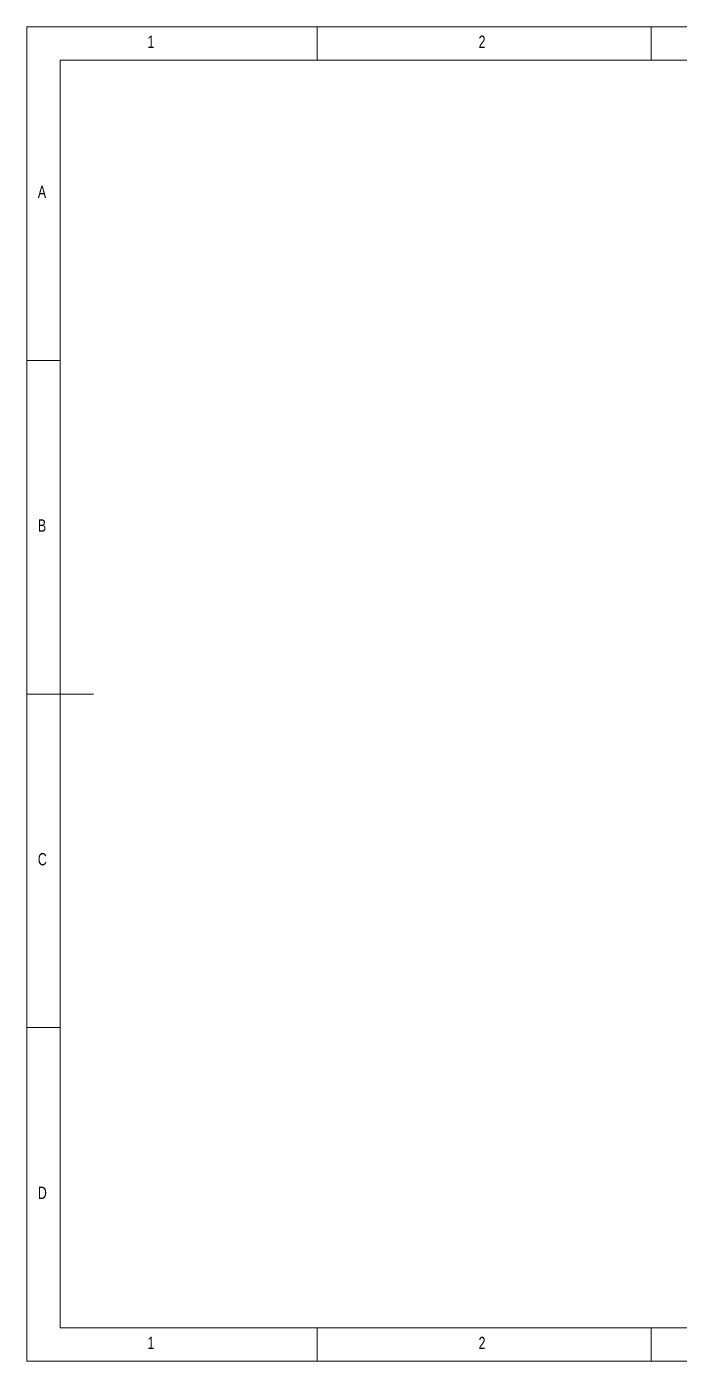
# Model space of a CAD drawing. Header units: millimetres. Extents: x 5 to 292, y 5 to 205.
# Drawn here: x 5 to 102.7, y 5 to 205 of the extents above; entities that cross this region are included whole.
import ezdxf

# ---------------------------------------------------------------- set-up
doc = ezdxf.new("R2010")
doc.units = ezdxf.units.MM
doc.styles.add('SLDTEXTSTYLE0', font='TXT', dxfattribs={"width": 0.75})

msp = doc.modelspace()

# ---------------------------------------------------------------- linework, layer by layer
at = {"color": 7, "linetype": 'Continuous', "lineweight": 0}
for p, q in [((292, 205), (5, 205)), ((5, 205), (5, 5)), ((48.5, 200), (48.5, 205)), ((98.5, 205), (98.5, 200)), ((287, 200), (10, 200)), ((10, 200), (10, 10)), ((10, 155), (5, 155)), ((5, 105), (15, 105)), ((10, 55), (5, 55)), ((10, 10), (104.8, 10)), ((48.5, 5), (48.5, 10)), ((98.5, 10), (98.5, 5)), ((5, 5), (292, 5))]:
    msp.add_line(p, q, dxfattribs=at)

# ---------------------------------------------------------------- texts
at = {"color": 7, "linetype": 'Continuous', "lineweight": 0, "char_height": 1.85, "attachment_point": 1, "style": 'SLDTEXTSTYLE0'}
for s, insert in [('1', (23.08, 203.67)), ('2', (72.67, 203.67)), ('A', (6.67, 181.17)), ('B', (6.67, 131.17)), ('C', (6.67, 81.17)), ('D', (6.67, 31.17)), ('1', (23.08, 8.67)), ('2', (72.67, 8.67))]:
    msp.add_mtext(s, dxfattribs=dict(at, insert=insert))

doc.saveas('drawing.dxf')
